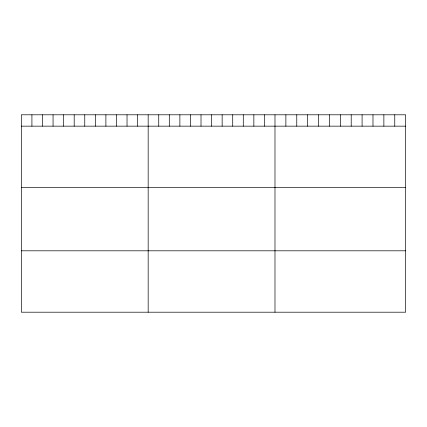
<?xml version="1.0" encoding="UTF-8"?>
<svg xmlns="http://www.w3.org/2000/svg" width="427" height="427" viewBox="0 0 427 427"><rect width="100%" height="100%" fill="white"/><g stroke="black" fill="none" stroke-linecap="round" stroke-linejoin="round"><path stroke-width="0.64" d="M405.65 126.157L405.65 312.201L21.35 312.201L21.35 114.799L405.65 114.799L405.65 126.157L21.35 126.157M21.35 187.549L405.65 187.549M21.35 250.804L405.65 250.804M394.761 114.799L394.761 126.157M383.873 114.799L383.873 126.157M372.984 114.799L372.984 126.157M362.096 114.799L362.096 126.157M351.207 114.799L351.207 126.157M340.319 114.799L340.319 126.157M329.43 114.799L329.43 126.157M318.542 114.799L318.542 126.157M307.653 114.799L307.653 126.157M296.765 114.799L296.765 126.157M285.876 114.799L285.876 126.157M274.988 114.799L274.988 312.201M264.42 114.799L264.42 126.157M253.851 114.799L253.851 126.157M243.283 114.799L243.283 126.157M232.715 114.799L232.715 126.157M222.147 114.799L222.147 126.157M211.578 114.799L211.578 126.157M201.01 114.799L201.01 126.157M190.442 114.799L190.442 126.157M179.874 114.799L179.874 126.157M169.305 114.799L169.305 126.157M158.737 114.799L158.737 126.157M148.169 114.799L148.169 312.201M137.601 114.799L137.601 126.157M127.032 114.799L127.032 126.157M116.464 114.799L116.464 126.157M105.896 114.799L105.896 126.157M95.328 114.799L95.328 126.157M84.76 114.799L84.76 126.157M74.191 114.799L74.191 126.157M63.623 114.799L63.623 126.157M53.055 114.799L53.055 126.157M42.486 114.799L42.486 126.157M31.918 114.799L31.918 126.157"/></g></svg>
